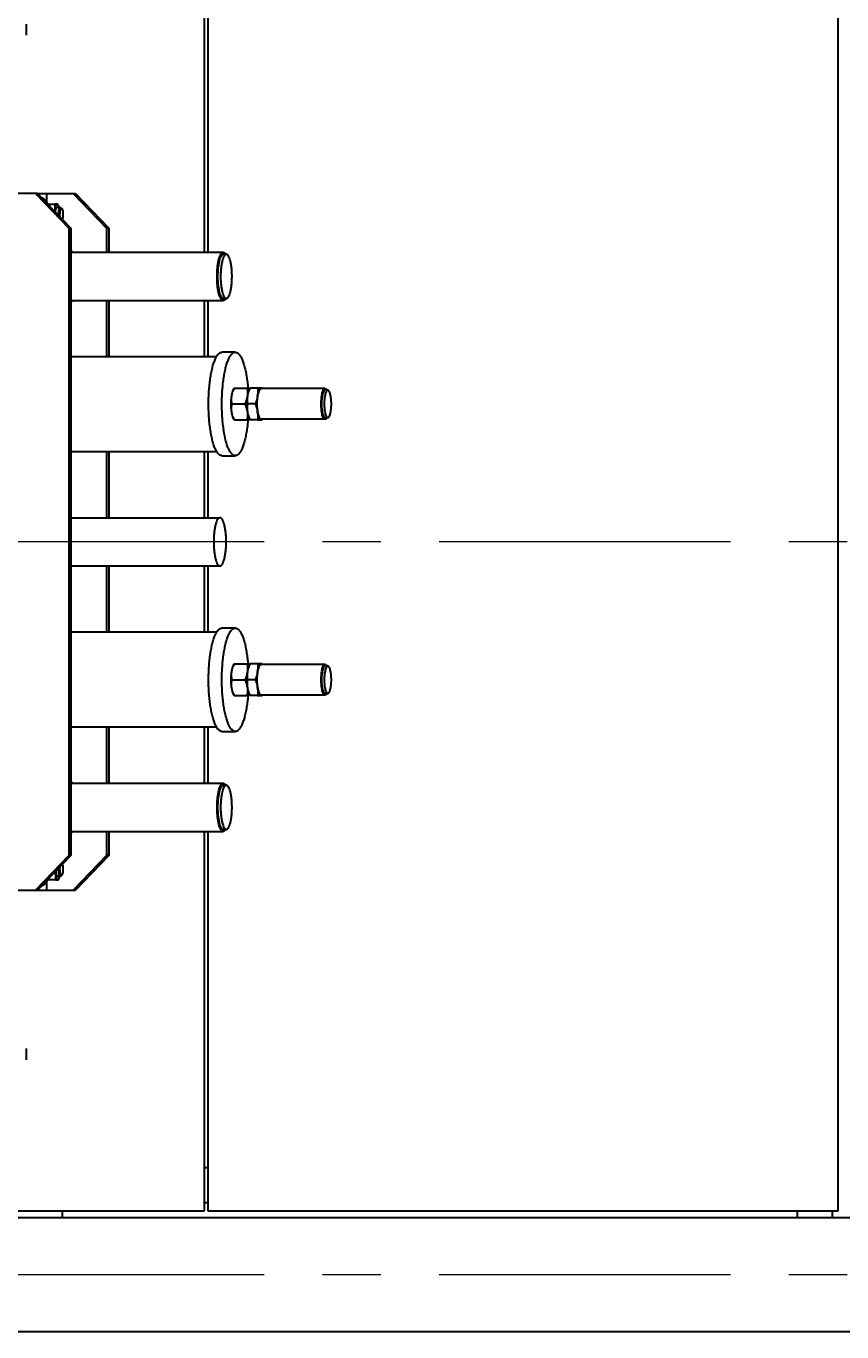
# Model space of a CAD drawing. Header units: millimetres. Extents: x 861 to 27901, y 673 to 17923.
# Drawn here: x 11878 to 12816, y 9210 to 10712 of the extents above; entities that cross this region are included whole.
import ezdxf

# ---------------------------------------------------------------- set-up
doc = ezdxf.new("R2010")
doc.units = ezdxf.units.MM
doc.header["$LTSCALE"] = 33.3
doc.linetypes.add('CENTERX2', pattern=[20.32, 12.7, -2.54, 2.54, -2.54])
doc.layers.add('CAPA_1', color=7, linetype='Continuous')
doc.layers.add('STRUC', color=4, linetype='Continuous')
doc.styles.add('SLDTEXTSTYLE0', font='TXT', dxfattribs={"width": 0.75})
doc.dimstyles.new('SLDDIMSTYLE0', dxfattribs={"dimtxt": 66.6, "dimasz": 66.6, "dimexe": 0, "dimexo": 0.0625, "dimgap": 16.65, "dimtad": 2, "dimdec": 0, "dimlfac": 1.261261, "dimrnd": 1e-09, "dimzin": 12, "dimdsep": 46, "dimtxsty": 'SLDTEXTSTYLE0', "dimsah": 1, "dimcen": 0.09, "dimadec": 0, "dimazin": 3, "dimtfac": 1, "dimtdec": 0, "dimtofl": 0, "dimtmove": 0, "dimatfit": 3, "dimfxl": 1, "dimfrac": 2, "dimtolj": 1, "dimtzin": 12, "dimarcsym": 0})

# ---------------------------------------------------------------- blocks, each defined once
blk = doc.blocks.new('_D_22')
at = {"layer": 'CAPA_1', "transparency": 16777216}
for p, q in [((5852.3, 10660.7), (5852.3, 11574.4)), ((14197.9, 11069.7), (14197.9, 11574.4)), ((5852.3, 11541.1), (14197.9, 11541.1))]:
    blk.add_line(p, q, dxfattribs=at)
for points in [[(5852.3, 11541.1), (5918.9, 11530.8), (5918.9, 11551.3)], [(14197.9, 11541.1), (14131.3, 11551.3), (14131.3, 11530.8)]]:
    blk.add_solid(points, dxfattribs=at)
at = {"layer": 'CAPA_1', "transparency": 16777216, "insert": (9902.1, 11626.9), "char_height": 66.6, "attachment_point": 1, "style": 'SLDTEXTSTYLE0'}
blk.add_mtext('10526', dxfattribs=at)

msp = doc.modelspace()

# ---------------------------------------------------------------- linework, layer by layer
at = {"color": 7, "linetype": 'Continuous', "lineweight": 25}
for p, q in [((11877.99, 10714.38), (11877.99, 10701.7)), ((11891.27, 10519.34), (11835.74, 10519.34)), ((11888.8, 10519.34), (11927.1, 10479.7)), ((11891.27, 10519.34), (11929.56, 10479.7)), ((11891.54, 10519.34), (11934.77, 10519.34)), ((11901.67, 10509.28), (11901.67, 10519.34)), ((11932.31, 10519.34), (11970.6, 10479.7)), ((11934.77, 10519.34), (11973.06, 10479.7)), ((11901.87, 10509.01), (11902.62, 10507.59)), ((11902.69, 10507.45), (11911.01, 10507.45)), ((11910.95, 10501.5), (11910.49, 10499.43)), ((11910.95, 10501.5), (11910.7, 10499.21)), ((11917.51, 10503.48), (11913.62, 10503.48)), ((11914.97, 10506.29), (11914.56, 10507.45)), ((11915.38, 10505.29), (11915.01, 10506.3)), ((11919.15, 10502.02), (11918.06, 10503.19)), ((11915.49, 10494.26), (11915.45, 10495.55)), ((11927.1, 10479.7), (11927.1, 9758.2)), ((11929.56, 10479.7), (11927.1, 10479.7)), ((11929.56, 10479.7), (11929.56, 9758.2)), ((11970.6, 10479.7), (11970.6, 10451.89)), ((11973.06, 10479.7), (11970.6, 10479.7)), ((11973.06, 10479.7), (11973.06, 10451.89)), ((11929.56, 10451.89), (12104.78, 10451.89)), ((12108.27, 10449.57), (12104.78, 10449.57)), ((11929.56, 10396.5), (12104.78, 10396.5)), ((11970.6, 10396.5), (11970.6, 10332.22)), ((11973.06, 10396.5), (11973.06, 10332.22)), ((12104.78, 10398.82), (12108.27, 10398.82)), ((11929.56, 10332.22), (12097.27, 10332.22)), ((12118.56, 10336.98), (12103.25, 10336.98)), ((12117.41, 10295.76), (12116.37, 10293.67)), ((12117.41, 10295.75), (12132.65, 10295.75)), ((12135.79, 10295.76), (12134.75, 10293.67)), ((12144.13, 10295.75), (12135.79, 10295.75)), ((12221.95, 10295.16), (12148.43, 10295.16)), ((12149.89, 10295.16), (12149.59, 10295.76)), ((12225.02, 10293.37), (12221.95, 10293.37)), ((12114.69, 10277.52), (12129.92, 10277.52)), ((12141.41, 10277.52), (12133.07, 10277.52)), ((12116.37, 10261.36), (12117.41, 10259.27)), ((12117.41, 10259.28), (12132.65, 10259.28)), ((12134.75, 10261.36), (12135.79, 10259.27)), ((12144.13, 10259.28), (12135.79, 10259.28)), ((12221.95, 10259.88), (12148.43, 10259.88)), ((12149.59, 10259.27), (12149.89, 10259.88)), ((12225.02, 10261.66), (12221.95, 10261.66)), ((11929.56, 10222.81), (12097.24, 10222.81)), ((11970.6, 10222.81), (11970.6, 10146.7)), ((11973.06, 10222.81), (11973.06, 10146.7)), ((12103.25, 10218.05), (12118.56, 10218.05)), ((11929.56, 10146.7), (12100.95, 10146.7)), ((11929.56, 10091.2), (12100.95, 10091.2)), ((11970.6, 10091.2), (11970.6, 10015.08)), ((11973.06, 10091.2), (11973.06, 10015.08)), ((12118.56, 10019.84), (12103.25, 10019.84)), ((12097.25, 10015.08), (11929.56, 10015.08)), ((12117.41, 9978.62), (12116.37, 9976.53)), ((12117.41, 9978.61), (12132.65, 9978.61)), ((12135.79, 9978.62), (12134.75, 9976.53)), ((12144.13, 9978.61), (12135.79, 9978.61)), ((12221.95, 9978.01), (12148.43, 9978.01)), ((12149.89, 9978.01), (12149.59, 9978.62)), ((12225.02, 9976.23), (12221.95, 9976.23)), ((12114.69, 9960.37), (12129.92, 9960.37)), ((12141.41, 9960.37), (12133.07, 9960.37)), ((12116.37, 9944.22), (12117.41, 9942.13)), ((12117.41, 9942.14), (12132.65, 9942.14)), ((12134.75, 9944.22), (12135.79, 9942.13)), ((12144.13, 9942.14), (12135.79, 9942.14)), ((12221.95, 9942.73), (12148.43, 9942.73)), ((12149.59, 9942.13), (12149.89, 9942.73)), ((12225.02, 9944.52), (12221.95, 9944.52)), ((12097.22, 9905.67), (11929.56, 9905.67)), ((11970.6, 9905.67), (11970.6, 9841.39)), ((11973.06, 9905.67), (11973.06, 9841.39)), ((12103.25, 9900.91), (12118.56, 9900.91)), ((11929.56, 9841.39), (12104.78, 9841.39)), ((12108.27, 9839.07), (12104.78, 9839.07)), ((11929.56, 9786), (12104.78, 9786)), ((11970.6, 9786), (11970.6, 9758.2)), ((11973.06, 9786), (11973.06, 9758.2)), ((12104.78, 9788.32), (12108.27, 9788.32)), ((11927.1, 9758.2), (11888.8, 9718.55)), ((11929.56, 9758.2), (11891.27, 9718.55)), ((11929.56, 9758.2), (11927.1, 9758.2)), ((11970.6, 9758.2), (11932.31, 9718.55)), ((11973.06, 9758.2), (11934.77, 9718.55)), ((11973.06, 9758.2), (11970.6, 9758.2)), ((11902.62, 9730.3), (11901.87, 9728.88)), ((11911.78, 9730.45), (11902.69, 9730.45)), ((11911.72, 9736.39), (11911.12, 9739.1)), ((11914.38, 9734.41), (11917.51, 9734.41)), ((11915.33, 9730.45), (11915.74, 9731.6)), ((11915.45, 9742.34), (11915.49, 9743.63)), ((11915.78, 9731.59), (11916.15, 9732.6)), ((11918.06, 9734.7), (11919.15, 9735.87)), ((11835.74, 9718.55), (11891.27, 9718.55)), ((11891.54, 9718.55), (11934.77, 9718.55)), ((11901.67, 9718.55), (11901.67, 9728.61)), ((11877.99, 9536.2), (11877.99, 9523.51))]:
    msp.add_line(p, q, dxfattribs=at)
at = {"color": 7, "linetype": 'Continuous', "lineweight": 25, "flags": 128}
for points in [[(12221.95, 10293.37), (12221.15, 10293.07), (12220.38, 10292.17), (12219.67, 10290.7), (12219.05, 10288.73), (12218.54, 10286.33), (12218.16, 10283.58), (12217.93, 10280.61), (12217.85, 10277.52), (12217.93, 10274.42), (12218.16, 10271.45), (12218.54, 10268.71), (12219.05, 10266.3), (12219.67, 10264.33), (12220.38, 10262.87), (12221.15, 10261.96), (12221.95, 10261.66)], [(12221.95, 9976.23), (12221.15, 9975.93), (12220.38, 9975.02), (12219.67, 9973.56), (12219.05, 9971.59), (12218.54, 9969.18), (12218.16, 9966.44), (12217.93, 9963.47), (12217.85, 9960.37), (12217.93, 9957.28), (12218.16, 9954.31), (12218.54, 9951.56), (12219.05, 9949.16), (12219.67, 9947.19), (12220.38, 9945.72), (12221.15, 9944.82), (12221.95, 9944.52)], [(12107.62, 9788.32), (12107.52, 9788.11), (12106.18, 9786.54), (12104.78, 9786), (12103.38, 9786.54), (12102.04, 9788.11), (12100.8, 9790.67), (12099.71, 9794.11), (12098.82, 9798.31), (12098.16, 9803.1), (12097.75, 9808.29), (12097.61, 9813.7), (12097.75, 9819.1), (12098.16, 9824.29), (12098.82, 9829.08), (12099.71, 9833.28), (12100.8, 9836.72), (12102.04, 9839.28), (12103.38, 9840.85), (12104.78, 9841.39)]]:
    msp.add_lwpolyline(points, dxfattribs=at)
at = {"color": 7, "linetype": 'Continuous', "lineweight": 25}
for points, knots in [([(11895.47, 10514.99), (11895.5, 10514.98), (11896.26, 10514.85), (11897.72, 10513.83), (11899.84, 10511.95), (11901.19, 10509.99), (11901.87, 10509.01)], [0, 0, 0, 0, 0.0163188, 0.3442125, 0.6721063, 1, 1, 1, 1]), ([(11911.01, 10507.45), (11911.1, 10506.42), (11911.27, 10504.46), (11911.05, 10502.46), (11910.95, 10501.5)], [0, 0, 0, 0, 0.5218429, 1, 1, 1, 1]), ([(11913.62, 10507.45), (11913.29, 10507.45), (11912.61, 10507.45), (11911.56, 10507.45), (11911.01, 10507.45)], [0, 0, 0, 0, 0.4781571, 1, 1, 1, 1]), ([(11911.69, 10498.2), (11911.7, 10498.33), (11911.74, 10498.96), (11911.9, 10499.98), (11912.15, 10501.2), (11912.47, 10502.19), (11912.82, 10502.92), (11913.21, 10503.39), (11913.48, 10503.45), (11913.62, 10503.48)], [0, 0, 0, 0, 0.0419741, 0.2016451, 0.3613161, 0.5209871, 0.680658, 0.840329, 1, 1, 1, 1]), ([(11915.89, 10503.48), (11915.86, 10503.64), (11915.67, 10504.64), (11915.16, 10505.93), (11914.42, 10507.22), (11913.88, 10507.37), (11913.62, 10507.45)], [0, 0, 0, 0, 0.0611099, 0.3740733, 0.6870366, 1, 1, 1, 1]), ([(11914.56, 10507.45), (11914.5, 10507.45), (11914.38, 10507.45), (11913.86, 10507.45), (11913.62, 10507.45)], [0, 0, 0, 0, 0.5218429, 1, 1, 1, 1]), ([(11915.45, 10495.55), (11915.46, 10496.07), (11915.48, 10497.11), (11915.6, 10498.61), (11915.79, 10499.99), (11916.04, 10501.19), (11916.36, 10502.19), (11916.71, 10502.92), (11917.1, 10503.38), (11917.5, 10503.52), (11917.83, 10503.44), (11918, 10503.22), (11918.05, 10503.16)], [0, 0, 0, 0, 0.1065955, 0.2131909, 0.3197864, 0.4263818, 0.5329773, 0.6395728, 0.7461682, 0.8527637, 0.9593591, 1, 1, 1, 1]), ([(11916.94, 10495.55), (11916.97, 10496.43), (11917.02, 10498.19), (11917.42, 10500.42), (11918, 10501.92), (11918.68, 10502.44), (11919.36, 10501.92), (11919.94, 10500.42), (11920.33, 10498.19), (11920.46, 10495.55), (11920.32, 10492.94), (11920.01, 10490.94), (11919.71, 10490.25), (11919.6, 10490.01)], [0, 0, 0, 0, 0.094793, 0.189586, 0.2843789, 0.3791719, 0.4739649, 0.5687579, 0.6635508, 0.7583438, 0.8531368, 0.9479298, 1, 1, 1, 1]), ([(11917.15, 10492.54), (11917.12, 10492.69), (11916.97, 10493.55), (11916.95, 10494.64), (11916.94, 10495.55)], [0, 0, 0, 0, 0.1691591, 1, 1, 1, 1]), ([(11929.56, 10454.36), (11930.03, 10453.78), (11930.69, 10452.96), (11931.13, 10452.13), (11931.25, 10451.89)], [0, 0, 0, 0, 0.70396265, 1, 1, 1, 1]), ([(11929.56, 10453.4), (11929.58, 10453.39), (11929.94, 10453.31), (11930.49, 10452.83), (11930.99, 10452.14), (11931.17, 10451.89)], [0, 0, 0, 0, 0.0430252, 0.6415142, 1, 1, 1, 1]), ([(12107.62, 10398.82), (12107.59, 10398.75), (12107.14, 10397.82), (12106.18, 10396.93), (12104.78, 10396.31), (12103.37, 10396.87), (12102.02, 10398.45), (12100.77, 10401.02), (12099.68, 10404.49), (12098.78, 10408.71), (12098.12, 10413.53), (12097.7, 10418.76), (12097.57, 10424.2), (12097.7, 10429.63), (12098.12, 10434.86), (12098.78, 10439.68), (12099.68, 10443.9), (12100.77, 10447.37), (12102.02, 10449.93), (12103.37, 10451.58), (12104.31, 10451.78), (12104.78, 10451.89)], [0, 0, 0, 0, 0.0045664, 0.0598682, 0.1151701, 0.170472, 0.2257738, 0.2810757, 0.3363776, 0.3916794, 0.4469813, 0.5022832, 0.557585, 0.6128869, 0.6681888, 0.7234907, 0.7787925, 0.8340944, 0.8893963, 0.9446981, 1, 1, 1, 1]), ([(12104.78, 10451.89), (12105.25, 10451.76), (12106.18, 10451.52), (12107.14, 10450.57), (12107.59, 10449.64), (12107.62, 10449.57)], [0, 0, 0, 0, 0.4801756, 0.9603512, 1, 1, 1, 1]), ([(11931.25, 10396.5), (11931.13, 10396.26), (11930.69, 10395.43), (11930.03, 10394.61), (11929.56, 10394.03)], [0, 0, 0, 0, 0.2959637, 1, 1, 1, 1]), ([(11931.17, 10396.5), (11930.99, 10396.25), (11930.49, 10395.56), (11929.94, 10395.08), (11929.58, 10395), (11929.56, 10394.99)], [0, 0, 0, 0, 0.3584858, 0.9569748, 1, 1, 1, 1]), ([(12097.1, 10223), (12096.49, 10224.13), (12095.28, 10226.38), (12093.63, 10230.89), (12092.14, 10236.12), (12090.83, 10242.09), (12089.74, 10248.65), (12088.88, 10255.71), (12088.27, 10263.14), (12087.91, 10270.82), (12087.82, 10278.61), (12087.98, 10286.38), (12088.41, 10294), (12089.1, 10301.34), (12090.02, 10308.27), (12091.18, 10314.68), (12092.54, 10320.45), (12094.08, 10325.48), (12095.78, 10329.7), (12097.6, 10333.02), (12099.53, 10335.37), (12101.42, 10336.77), (12102.67, 10336.87), (12103.25, 10336.92)], [0, 0, 0, 0, 0.047938, 0.095876, 0.143814, 0.191752, 0.2396899, 0.2876279, 0.3355659, 0.3835039, 0.4314419, 0.4793799, 0.5273179, 0.5752559, 0.6231939, 0.6711319, 0.7190698, 0.7670078, 0.8149458, 0.8628838, 0.9108218, 0.9587598, 1, 1, 1, 1]), ([(12112.42, 10223), (12111.81, 10224.13), (12110.6, 10226.38), (12108.95, 10230.89), (12107.45, 10236.12), (12106.15, 10242.09), (12105.06, 10248.65), (12104.2, 10255.71), (12103.59, 10263.14), (12103.23, 10270.82), (12103.13, 10278.61), (12103.3, 10286.38), (12103.73, 10294), (12104.42, 10301.34), (12105.34, 10308.27), (12106.49, 10314.68), (12107.85, 10320.45), (12109.39, 10325.48), (12111.09, 10329.7), (12112.92, 10333.02), (12114.84, 10335.39), (12116.83, 10336.77), (12118.85, 10337.14), (12120.86, 10336.49), (12122.83, 10334.83), (12124.73, 10332.18), (12126.53, 10328.61), (12128.18, 10324.16), (12129.68, 10318.9), (12130.98, 10312.95), (12132.06, 10306.37), (12132.8, 10300.59), (12133.09, 10296.93), (12133.18, 10295.75)], [0, 0, 0, 0, 0.0328151, 0.0656301, 0.0984452, 0.1312603, 0.1640754, 0.1968904, 0.2297055, 0.2625206, 0.2953357, 0.3281507, 0.3609658, 0.3937809, 0.426596, 0.459411, 0.4922261, 0.5250412, 0.5578563, 0.5906713, 0.6234864, 0.6563015, 0.6891165, 0.7219316, 0.7547467, 0.7875618, 0.8203768, 0.8531919, 0.886007, 0.9188221, 0.9516371, 0.9844522, 1, 1, 1, 1]), ([(12114.69, 10277.52), (12114.53, 10278.57), (12114.23, 10280.61), (12114.14, 10283.67), (12114.37, 10285.66), (12114.48, 10286.63)], [0, 0, 0, 0, 0.3536476, 0.6841212, 1, 1, 1, 1]), ([(12114.48, 10286.63), (12114.66, 10287.61), (12115.03, 10289.6), (12116.03, 10292.66), (12116.94, 10294.7), (12117.41, 10295.75)], [0, 0, 0, 0, 0.31587604, 0.64635095, 1, 1, 1, 1]), ([(12114.48, 10286.63), (12114.59, 10287.31), (12114.81, 10288.66), (12115.22, 10290.45), (12115.68, 10292.01), (12116.08, 10293.08), (12116.32, 10293.53), (12116.38, 10293.64)], [0, 0, 0, 0, 0.2318605, 0.4637209, 0.6955814, 0.9274418, 1, 1, 1, 1]), ([(12129.92, 10277.52), (12130.62, 10279.08), (12131.95, 10282.07), (12132.56, 10285.16), (12132.86, 10286.63)], [0, 0, 0, 0, 0.5236871, 1, 1, 1, 1]), ([(12133.07, 10277.52), (12132.91, 10278.6), (12132.61, 10280.67), (12132.52, 10283.72), (12132.75, 10285.68), (12132.86, 10286.63)], [0, 0, 0, 0, 0.3647501, 0.6914967, 1, 1, 1, 1]), ([(12132.86, 10286.63), (12133, 10288.11), (12133.31, 10291.2), (12132.87, 10294.19), (12132.65, 10295.75)], [0, 0, 0, 0, 0.47631293, 1, 1, 1, 1]), ([(12132.65, 10295.75), (12133.62, 10295.75), (12134.73, 10295.75), (12135.43, 10295.75), (12135.52, 10295.75)], [0, 0, 0, 0, 0.8739177, 1, 1, 1, 1]), ([(12132.86, 10286.63), (12133.03, 10287.59), (12133.39, 10289.55), (12134.39, 10292.6), (12135.31, 10294.66), (12135.79, 10295.75)], [0, 0, 0, 0, 0.3085007, 0.635247, 1, 1, 1, 1]), ([(12132.86, 10286.63), (12132.97, 10287.31), (12133.19, 10288.66), (12133.6, 10290.45), (12134.06, 10292.01), (12134.46, 10293.08), (12134.7, 10293.53), (12134.76, 10293.64)], [0, 0, 0, 0, 0.2318605, 0.4637209, 0.6955814, 0.9274418, 1, 1, 1, 1]), ([(12144.34, 10286.63), (12144.17, 10285.68), (12143.81, 10283.72), (12142.81, 10280.67), (12141.89, 10278.6), (12141.41, 10277.52)], [0, 0, 0, 0, 0.3085007, 0.635247, 1, 1, 1, 1]), ([(12144.13, 10295.75), (12144.29, 10294.66), (12144.6, 10292.6), (12144.68, 10289.55), (12144.45, 10287.59), (12144.34, 10286.63)], [0, 0, 0, 0, 0.3647501, 0.6914967, 1, 1, 1, 1]), ([(12148.43, 10295.75), (12148.11, 10295.75), (12147.46, 10295.75), (12146.01, 10295.75), (12144.78, 10295.75), (12144.13, 10295.75)], [0, 0, 0, 0, 0.3085007, 0.635247, 1, 1, 1, 1]), ([(12148.43, 10295.75), (12148.64, 10295.73), (12149.04, 10295.68), (12149.43, 10295.33), (12149.62, 10295.16)], [0, 0, 0, 0, 0.51478113, 1, 1, 1, 1]), ([(12149.56, 10295.75), (12149.56, 10295.75), (12149.55, 10295.75), (12149.2, 10295.75), (12148.68, 10295.75), (12148.43, 10295.75)], [0, 0, 0, 0, 0.2989982, 0.6595649, 1, 1, 1, 1]), ([(12221.95, 10259.88), (12221.65, 10259.94), (12221.06, 10260.07), (12220.19, 10261.12), (12219.4, 10262.75), (12218.7, 10264.96), (12218.13, 10267.65), (12217.71, 10270.72), (12217.45, 10274.05), (12217.36, 10277.52), (12217.45, 10280.98), (12217.71, 10284.31), (12218.13, 10287.38), (12218.7, 10290.07), (12219.4, 10292.28), (12220.19, 10293.92), (12221.06, 10294.93), (12221.95, 10295.28), (12222.85, 10294.9), (12223.51, 10294.24), (12223.84, 10293.53), (12223.91, 10293.37)], [0, 0, 0, 0, 0.0547328, 0.1094657, 0.1641985, 0.2189313, 0.2736642, 0.328397, 0.3831299, 0.4378627, 0.4925955, 0.5473284, 0.6020612, 0.656794, 0.7115269, 0.7662597, 0.8209926, 0.8757254, 0.9304582, 0.9851911, 1, 1, 1, 1]), ([(12114.48, 10268.4), (12114.37, 10269.37), (12114.14, 10271.37), (12114.23, 10274.42), (12114.53, 10276.46), (12114.69, 10277.52)], [0, 0, 0, 0, 0.315876, 0.646351, 1, 1, 1, 1]), ([(12132.86, 10268.4), (12132.56, 10269.87), (12131.95, 10272.96), (12130.62, 10275.95), (12129.92, 10277.52)], [0, 0, 0, 0, 0.4763129, 1, 1, 1, 1]), ([(12132.86, 10268.4), (12132.75, 10269.35), (12132.52, 10271.31), (12132.61, 10274.37), (12132.91, 10276.43), (12133.07, 10277.52)], [0, 0, 0, 0, 0.30850068, 0.63524704, 1, 1, 1, 1]), ([(12141.41, 10277.52), (12141.89, 10276.43), (12142.81, 10274.37), (12143.81, 10271.31), (12144.17, 10269.35), (12144.34, 10268.4)], [0, 0, 0, 0, 0.3647501, 0.6914967, 1, 1, 1, 1]), ([(12133.19, 10259.28), (12133.03, 10257.42), (12132.65, 10253.1), (12131.78, 10246.77), (12130.64, 10240.35), (12129.28, 10234.58), (12127.73, 10229.55), (12126.04, 10225.33), (12124.21, 10222.01), (12122.29, 10219.64), (12120.3, 10218.26), (12118.28, 10217.89), (12116.27, 10218.56), (12114.29, 10220.16), (12113.04, 10222.06), (12112.42, 10223)], [0, 0, 0, 0, 0.0591581, 0.1375616, 0.2159651, 0.2943686, 0.3727721, 0.4511756, 0.529579, 0.6079825, 0.686386, 0.7647895, 0.843193, 0.9215965, 1, 1, 1, 1]), ([(12116.38, 10261.39), (12116.32, 10261.5), (12116.08, 10261.95), (12115.68, 10263.02), (12115.22, 10264.58), (12114.81, 10266.38), (12114.59, 10267.72), (12114.48, 10268.4)], [0, 0, 0, 0, 0.0725582, 0.3044186, 0.5362791, 0.7681395, 1, 1, 1, 1]), ([(12117.41, 10259.28), (12116.94, 10260.34), (12116.03, 10262.38), (12115.03, 10265.43), (12114.66, 10267.42), (12114.48, 10268.4)], [0, 0, 0, 0, 0.3536476, 0.6841212, 1, 1, 1, 1]), ([(12132.65, 10259.28), (12132.87, 10260.85), (12133.31, 10263.84), (12133, 10266.93), (12132.86, 10268.4)], [0, 0, 0, 0, 0.5236871, 1, 1, 1, 1]), ([(12135.52, 10259.28), (12135.43, 10259.28), (12134.73, 10259.28), (12133.62, 10259.28), (12132.65, 10259.28)], [0, 0, 0, 0, 0.1260823, 1, 1, 1, 1]), ([(12135.79, 10259.28), (12135.31, 10260.37), (12134.39, 10262.43), (12133.39, 10265.49), (12133.03, 10267.45), (12132.86, 10268.4)], [0, 0, 0, 0, 0.3647501, 0.6914967, 1, 1, 1, 1]), ([(12134.76, 10261.39), (12134.7, 10261.5), (12134.46, 10261.95), (12134.06, 10263.02), (12133.6, 10264.58), (12133.19, 10266.38), (12132.97, 10267.72), (12132.86, 10268.4)], [0, 0, 0, 0, 0.0725582, 0.3044186, 0.5362791, 0.7681395, 1, 1, 1, 1]), ([(12144.34, 10268.4), (12144.45, 10267.45), (12144.68, 10265.49), (12144.6, 10262.43), (12144.29, 10260.37), (12144.13, 10259.28)], [0, 0, 0, 0, 0.3085007, 0.635247, 1, 1, 1, 1]), ([(12144.13, 10259.28), (12144.78, 10259.28), (12146.01, 10259.28), (12147.46, 10259.28), (12148.11, 10259.28), (12148.43, 10259.28)], [0, 0, 0, 0, 0.36475011, 0.69149668, 1, 1, 1, 1]), ([(12149.62, 10259.88), (12149.43, 10259.71), (12149.04, 10259.36), (12148.64, 10259.31), (12148.43, 10259.28)], [0, 0, 0, 0, 0.4852189, 1, 1, 1, 1]), ([(12148.43, 10259.28), (12148.68, 10259.28), (12149.2, 10259.28), (12149.55, 10259.28), (12149.56, 10259.28), (12149.56, 10259.28)], [0, 0, 0, 0, 0.3404322, 0.70099861, 1, 1, 1, 1]), ([(12223.91, 10261.66), (12223.84, 10261.51), (12223.51, 10260.79), (12222.85, 10260.1), (12222.25, 10259.95), (12221.95, 10259.88)], [0, 0, 0, 0, 0.119163, 0.5595815, 1, 1, 1, 1]), ([(12103.25, 10218.11), (12103.15, 10218.09), (12102.39, 10217.93), (12100.95, 10218.62), (12098.98, 10220.15), (12097.72, 10222.05), (12097.1, 10223)], [0, 0, 0, 0, 0.0445001, 0.36300006, 0.68150003, 1, 1, 1, 1]), ([(12103.25, 9900.93), (12103.22, 9900.92), (12102.51, 9900.76), (12101.14, 9901.37), (12099.16, 9902.85), (12097.25, 9905.42), (12095.45, 9908.91), (12093.78, 9913.29), (12092.27, 9918.46), (12090.95, 9924.36), (12089.83, 9930.87), (12088.95, 9937.89), (12088.31, 9945.29), (12087.93, 9952.95), (12087.81, 9960.74), (12087.96, 9968.52), (12088.36, 9976.16), (12089.02, 9983.53), (12089.93, 9990.51), (12091.06, 9996.97), (12092.4, 10002.8), (12093.93, 10007.91), (12095.61, 10012.2), (12097.43, 10015.61), (12099.34, 10018.06), (12101.3, 10019.57), (12102.61, 10019.74), (12103.25, 10019.82)], [0, 0, 0, 0, 0.0019438, 0.0436104, 0.0852771, 0.1269438, 0.1686104, 0.2102771, 0.2519438, 0.2936104, 0.3352771, 0.3769438, 0.4186104, 0.4602771, 0.5019438, 0.5436104, 0.5852771, 0.6269438, 0.6686104, 0.7102771, 0.7519438, 0.7936104, 0.8352771, 0.8769438, 0.9186104, 0.9602771, 1, 1, 1, 1]), ([(12133.18, 9942.14), (12133.05, 9940.51), (12132.71, 9936.4), (12131.88, 9930.25), (12130.75, 9923.78), (12129.41, 9917.95), (12127.89, 9912.84), (12126.2, 9908.55), (12124.38, 9905.14), (12122.47, 9902.68), (12120.49, 9901.2), (12118.47, 9900.74), (12116.46, 9901.3), (12114.48, 9902.87), (12112.57, 9905.42), (12110.77, 9908.91), (12109.09, 9913.29), (12107.58, 9918.46), (12106.26, 9924.36), (12105.15, 9930.87), (12104.27, 9937.89), (12103.63, 9945.29), (12103.25, 9952.95), (12103.13, 9960.74), (12103.27, 9968.52), (12103.68, 9976.16), (12104.34, 9983.53), (12105.25, 9990.51), (12106.38, 9996.97), (12107.72, 10002.8), (12109.24, 10007.91), (12110.93, 10012.2), (12112.75, 10015.61), (12114.66, 10018.06), (12116.61, 10019.57), (12117.92, 10019.74), (12118.56, 10019.82)], [0, 0, 0, 0, 0.01965369, 0.04940321, 0.07915273, 0.10890225, 0.13865177, 0.16840129, 0.19815081, 0.22790033, 0.25764985, 0.28739937, 0.31714889, 0.34689841, 0.37664793, 0.40639745, 0.43614697, 0.46589649, 0.495646, 0.52539552, 0.55514504, 0.58489456, 0.61464408, 0.6443936, 0.67414312, 0.70389264, 0.73364216, 0.76339168, 0.7931412, 0.82289072, 0.85264024, 0.88238976, 0.91213928, 0.9418888, 0.97163832, 1, 1, 1, 1]), ([(12118.66, 10019.84), (12119.33, 10019.72), (12120.67, 10019.49), (12122.65, 10017.87), (12124.56, 10015.33), (12126.36, 10011.83), (12128.04, 10007.46), (12129.54, 10002.28), (12130.87, 9996.39), (12131.97, 9989.87), (12132.75, 9983.9), (12133.07, 9980.01), (12133.18, 9978.61)], [0, 0, 0, 0, 0.1045273, 0.2090545, 0.3135818, 0.418109, 0.5226363, 0.6271636, 0.7316908, 0.8362181, 0.9407453, 1, 1, 1, 1]), ([(12114.48, 9969.49), (12114.66, 9970.47), (12115.03, 9972.46), (12116.03, 9975.51), (12116.94, 9977.55), (12117.41, 9978.61)], [0, 0, 0, 0, 0.315876, 0.646351, 1, 1, 1, 1]), ([(12114.48, 9969.49), (12114.59, 9970.17), (12114.81, 9971.51), (12115.22, 9973.31), (12115.68, 9974.87), (12116.08, 9975.94), (12116.32, 9976.39), (12116.38, 9976.5)], [0, 0, 0, 0, 0.2318605, 0.4637209, 0.6955814, 0.9274418, 1, 1, 1, 1]), ([(12132.86, 9969.49), (12133, 9970.96), (12133.31, 9974.05), (12132.87, 9977.04), (12132.65, 9978.61)], [0, 0, 0, 0, 0.47631293, 1, 1, 1, 1]), ([(12132.65, 9978.61), (12133.62, 9978.61), (12134.73, 9978.61), (12135.43, 9978.61), (12135.52, 9978.61)], [0, 0, 0, 0, 0.8739177, 1, 1, 1, 1]), ([(12132.86, 9969.49), (12133.03, 9970.44), (12133.39, 9972.4), (12134.39, 9975.46), (12135.31, 9977.52), (12135.79, 9978.61)], [0, 0, 0, 0, 0.3085007, 0.635247, 1, 1, 1, 1]), ([(12132.86, 9969.49), (12132.97, 9970.17), (12133.19, 9971.51), (12133.6, 9973.31), (12134.06, 9974.87), (12134.46, 9975.94), (12134.7, 9976.39), (12134.76, 9976.5)], [0, 0, 0, 0, 0.2318605, 0.4637209, 0.6955814, 0.9274418, 1, 1, 1, 1]), ([(12144.13, 9978.61), (12144.29, 9977.52), (12144.6, 9975.46), (12144.68, 9972.4), (12144.45, 9970.44), (12144.34, 9969.49)], [0, 0, 0, 0, 0.3647501, 0.6914967, 1, 1, 1, 1]), ([(12148.43, 9978.61), (12148.11, 9978.61), (12147.46, 9978.61), (12146.01, 9978.61), (12144.78, 9978.61), (12144.13, 9978.61)], [0, 0, 0, 0, 0.3085007, 0.635247, 1, 1, 1, 1]), ([(12148.43, 9978.61), (12148.64, 9978.58), (12149.04, 9978.53), (12149.43, 9978.18), (12149.62, 9978.01)], [0, 0, 0, 0, 0.5147811, 1, 1, 1, 1]), ([(12149.56, 9978.61), (12149.56, 9978.61), (12149.55, 9978.61), (12149.2, 9978.61), (12148.68, 9978.61), (12148.43, 9978.61)], [0, 0, 0, 0, 0.2989982, 0.6595649, 1, 1, 1, 1]), ([(12221.95, 9942.73), (12221.65, 9942.8), (12221.06, 9942.93), (12220.19, 9943.98), (12219.4, 9945.61), (12218.7, 9947.82), (12218.13, 9950.51), (12217.71, 9953.58), (12217.45, 9956.91), (12217.36, 9960.37), (12217.45, 9963.84), (12217.71, 9967.17), (12218.13, 9970.24), (12218.7, 9972.93), (12219.4, 9975.14), (12220.19, 9976.78), (12221.06, 9977.79), (12221.95, 9978.14), (12222.85, 9977.76), (12223.51, 9977.1), (12223.84, 9976.38), (12223.91, 9976.23)], [0, 0, 0, 0, 0.0547328, 0.1094657, 0.1641985, 0.2189313, 0.2736642, 0.328397, 0.3831299, 0.4378627, 0.4925955, 0.5473284, 0.6020612, 0.656794, 0.7115269, 0.7662597, 0.8209926, 0.8757254, 0.9304582, 0.9851911, 1, 1, 1, 1]), ([(12114.69, 9960.37), (12114.53, 9961.43), (12114.23, 9963.47), (12114.14, 9966.52), (12114.37, 9968.52), (12114.48, 9969.49)], [0, 0, 0, 0, 0.3536476, 0.6841212, 1, 1, 1, 1]), ([(12114.48, 9951.26), (12114.37, 9952.23), (12114.14, 9954.22), (12114.23, 9957.28), (12114.53, 9959.32), (12114.69, 9960.37)], [0, 0, 0, 0, 0.315876, 0.646351, 1, 1, 1, 1]), ([(12129.92, 9960.37), (12130.62, 9961.94), (12131.95, 9964.93), (12132.56, 9968.02), (12132.86, 9969.49)], [0, 0, 0, 0, 0.5236871, 1, 1, 1, 1]), ([(12132.86, 9951.26), (12132.56, 9952.73), (12131.95, 9955.82), (12130.62, 9958.81), (12129.92, 9960.37)], [0, 0, 0, 0, 0.4763129, 1, 1, 1, 1]), ([(12133.07, 9960.37), (12132.91, 9961.46), (12132.61, 9963.52), (12132.52, 9966.58), (12132.75, 9968.54), (12132.86, 9969.49)], [0, 0, 0, 0, 0.36475011, 0.69149668, 1, 1, 1, 1]), ([(12132.86, 9951.26), (12132.75, 9952.21), (12132.52, 9954.17), (12132.61, 9957.22), (12132.91, 9959.29), (12133.07, 9960.37)], [0, 0, 0, 0, 0.30850068, 0.63524704, 1, 1, 1, 1]), ([(12144.34, 9969.49), (12144.17, 9968.54), (12143.81, 9966.58), (12142.81, 9963.52), (12141.89, 9961.46), (12141.41, 9960.37)], [0, 0, 0, 0, 0.3085007, 0.635247, 1, 1, 1, 1]), ([(12141.41, 9960.37), (12141.89, 9959.29), (12142.81, 9957.22), (12143.81, 9954.17), (12144.17, 9952.21), (12144.34, 9951.26)], [0, 0, 0, 0, 0.3647501, 0.6914967, 1, 1, 1, 1]), ([(12116.38, 9944.25), (12116.32, 9944.36), (12116.08, 9944.81), (12115.68, 9945.88), (12115.22, 9947.44), (12114.81, 9949.23), (12114.59, 9950.58), (12114.48, 9951.26)], [0, 0, 0, 0, 0.0725582, 0.3044186, 0.5362791, 0.7681395, 1, 1, 1, 1]), ([(12117.41, 9942.14), (12116.94, 9943.19), (12116.03, 9945.23), (12115.03, 9948.29), (12114.66, 9950.28), (12114.48, 9951.26)], [0, 0, 0, 0, 0.3536476, 0.6841212, 1, 1, 1, 1]), ([(12132.65, 9942.14), (12132.87, 9943.7), (12133.31, 9946.69), (12133, 9949.78), (12132.86, 9951.26)], [0, 0, 0, 0, 0.52368707, 1, 1, 1, 1]), ([(12135.52, 9942.14), (12135.43, 9942.14), (12134.73, 9942.14), (12133.62, 9942.14), (12132.65, 9942.14)], [0, 0, 0, 0, 0.1260823, 1, 1, 1, 1]), ([(12135.79, 9942.14), (12135.31, 9943.23), (12134.39, 9945.29), (12133.39, 9948.34), (12133.03, 9950.3), (12132.86, 9951.26)], [0, 0, 0, 0, 0.3647501, 0.6914967, 1, 1, 1, 1]), ([(12134.76, 9944.25), (12134.7, 9944.36), (12134.46, 9944.81), (12134.06, 9945.88), (12133.6, 9947.44), (12133.19, 9949.23), (12132.97, 9950.58), (12132.86, 9951.26)], [0, 0, 0, 0, 0.0725582, 0.3044186, 0.5362791, 0.7681395, 1, 1, 1, 1]), ([(12144.34, 9951.26), (12144.45, 9950.3), (12144.68, 9948.34), (12144.6, 9945.29), (12144.29, 9943.23), (12144.13, 9942.14)], [0, 0, 0, 0, 0.3085007, 0.635247, 1, 1, 1, 1]), ([(12144.13, 9942.14), (12144.78, 9942.14), (12146.01, 9942.14), (12147.46, 9942.14), (12148.11, 9942.14), (12148.43, 9942.14)], [0, 0, 0, 0, 0.36475011, 0.69149668, 1, 1, 1, 1]), ([(12149.62, 9942.73), (12149.43, 9942.56), (12149.04, 9942.21), (12148.64, 9942.16), (12148.43, 9942.14)], [0, 0, 0, 0, 0.4852189, 1, 1, 1, 1]), ([(12148.43, 9942.14), (12148.68, 9942.14), (12149.2, 9942.14), (12149.55, 9942.14), (12149.56, 9942.14), (12149.56, 9942.14)], [0, 0, 0, 0, 0.3404322, 0.7009986, 1, 1, 1, 1]), ([(12223.91, 9944.52), (12223.84, 9944.36), (12223.51, 9943.65), (12222.85, 9942.96), (12222.25, 9942.81), (12221.95, 9942.73)], [0, 0, 0, 0, 0.119163, 0.5595815, 1, 1, 1, 1]), ([(11929.56, 9843.86), (11930.03, 9843.28), (11930.69, 9842.46), (11931.13, 9841.63), (11931.25, 9841.39)], [0, 0, 0, 0, 0.70396265, 1, 1, 1, 1]), ([(11929.56, 9842.9), (11929.58, 9842.89), (11929.94, 9842.81), (11930.49, 9842.33), (11930.99, 9841.64), (11931.17, 9841.39)], [0, 0, 0, 0, 0.0430252, 0.6415142, 1, 1, 1, 1]), ([(12104.78, 9841.39), (12105.25, 9841.26), (12106.18, 9841.02), (12107.14, 9840.07), (12107.59, 9839.14), (12107.62, 9839.07)], [0, 0, 0, 0, 0.4801756, 0.9603512, 1, 1, 1, 1]), ([(11931.25, 9786), (11931.13, 9785.76), (11930.69, 9784.93), (11930.03, 9784.11), (11929.56, 9783.53)], [0, 0, 0, 0, 0.2959637, 1, 1, 1, 1]), ([(11931.17, 9786), (11930.99, 9785.75), (11930.49, 9785.06), (11929.94, 9784.58), (11929.58, 9784.5), (11929.56, 9784.49)], [0, 0, 0, 0, 0.3584858, 0.9569748, 1, 1, 1, 1]), ([(11919.6, 9747.88), (11919.71, 9747.64), (11920.01, 9746.95), (11920.32, 9744.95), (11920.46, 9742.34), (11920.33, 9739.7), (11919.94, 9737.47), (11919.36, 9735.97), (11918.68, 9735.45), (11918, 9735.97), (11917.42, 9737.47), (11917.02, 9739.7), (11916.97, 9741.46), (11916.94, 9742.34)], [0, 0, 0, 0, 0.0520702, 0.1468632, 0.2416562, 0.3364492, 0.4312421, 0.5260351, 0.6208281, 0.7156211, 0.810414, 0.905207, 1, 1, 1, 1]), ([(11916.94, 9742.34), (11916.95, 9743.25), (11916.97, 9744.34), (11917.12, 9745.2), (11917.15, 9745.35)], [0, 0, 0, 0, 0.8308409, 1, 1, 1, 1]), ([(11911.72, 9736.39), (11911.58, 9737.31), (11911.44, 9738.28), (11911.4, 9739.35), (11911.4, 9739.4)], [0, 0, 0, 0, 0.9566978, 1, 1, 1, 1]), ([(11911.72, 9736.39), (11911.82, 9735.43), (11912.04, 9733.43), (11911.87, 9731.47), (11911.78, 9730.45)], [0, 0, 0, 0, 0.4781571, 1, 1, 1, 1]), ([(11911.78, 9730.45), (11912.32, 9730.45), (11913.38, 9730.45), (11914.06, 9730.45), (11914.38, 9730.45)], [0, 0, 0, 0, 0.5218429, 1, 1, 1, 1]), ([(11914.38, 9734.41), (11914.25, 9734.44), (11913.98, 9734.5), (11913.59, 9734.97), (11913.23, 9735.7), (11912.92, 9736.7), (11912.67, 9737.91), (11912.48, 9739.17), (11912.42, 9740.05), (11912.4, 9740.43)], [0, 0, 0, 0, 0.1480193, 0.2960386, 0.4440579, 0.5920772, 0.7400965, 0.8881158, 1, 1, 1, 1]), ([(11914.38, 9730.45), (11914.65, 9730.52), (11915.19, 9730.67), (11915.93, 9731.96), (11916.43, 9733.25), (11916.62, 9734.25), (11916.65, 9734.41)], [0, 0, 0, 0, 0.3129634, 0.6259267, 0.9388901, 1, 1, 1, 1]), ([(11914.38, 9730.45), (11914.63, 9730.45), (11915.15, 9730.45), (11915.27, 9730.45), (11915.33, 9730.45)], [0, 0, 0, 0, 0.4781571, 1, 1, 1, 1]), ([(11918.05, 9734.73), (11918, 9734.67), (11917.83, 9734.45), (11917.5, 9734.37), (11917.1, 9734.51), (11916.71, 9734.97), (11916.36, 9735.7), (11916.04, 9736.7), (11915.79, 9737.9), (11915.6, 9739.28), (11915.48, 9740.78), (11915.46, 9741.82), (11915.45, 9742.34)], [0, 0, 0, 0, 0.0406409, 0.1472363, 0.2538318, 0.3604272, 0.4670227, 0.5736182, 0.6802136, 0.7868091, 0.8934045, 1, 1, 1, 1]), ([(11901.87, 9728.88), (11901.19, 9727.9), (11899.84, 9725.94), (11897.72, 9724.06), (11896.26, 9723.04), (11895.5, 9722.91), (11895.47, 9722.9)], [0, 0, 0, 0, 0.3278937, 0.6557875, 0.9836812, 1, 1, 1, 1])]:
    msp.add_open_spline(points, degree=3, knots=knots, dxfattribs=at)
for points in [[(11913.62, 10507.45), (11913.35, 10507.37), (11912.81, 10507.21), (11912.06, 10505.96), (11911.41, 10504.08), (11911.1, 10502.36), (11910.95, 10501.5)], [(12104.78, 10449.57), (12104.35, 10449.47), (12103.49, 10449.28), (12102.25, 10447.77), (12101.11, 10445.43), (12100.11, 10442.25), (12099.28, 10438.38), (12098.67, 10433.97), (12098.3, 10429.18), (12098.17, 10424.2), (12098.3, 10419.21), (12098.67, 10414.42), (12099.28, 10410.01), (12100.11, 10406.14), (12101.11, 10402.96), (12102.25, 10400.62), (12103.49, 10399.11), (12104.35, 10398.92), (12104.78, 10398.82)], [(12108.27, 10398.82), (12107.84, 10398.92), (12106.98, 10399.11), (12105.74, 10400.62), (12104.6, 10402.96), (12103.59, 10406.14), (12102.77, 10410.01), (12102.16, 10414.42), (12101.79, 10419.21), (12101.66, 10424.2), (12101.79, 10429.18), (12102.16, 10433.97), (12102.77, 10438.38), (12103.59, 10442.25), (12104.6, 10445.43), (12105.74, 10447.79), (12106.98, 10449.24), (12108.27, 10449.73), (12109.56, 10449.24), (12110.8, 10447.79), (12111.94, 10445.43), (12112.94, 10442.25), (12113.76, 10438.38), (12114.37, 10433.97), (12114.75, 10429.18), (12114.88, 10424.2), (12114.75, 10419.21), (12114.37, 10414.42), (12113.76, 10410.01), (12112.94, 10406.14), (12111.94, 10402.96), (12110.8, 10400.62), (12109.56, 10399.11), (12108.7, 10398.92), (12108.27, 10398.82)], [(12114.48, 10268.4), (12114.38, 10269.1), (12114.19, 10270.51), (12113.99, 10272.79), (12113.87, 10275.13), (12113.83, 10277.52), (12113.87, 10279.9), (12113.99, 10282.25), (12114.19, 10284.52), (12114.38, 10285.93), (12114.48, 10286.63)], [(12132.86, 10268.4), (12132.76, 10269.1), (12132.57, 10270.51), (12132.37, 10272.79), (12132.25, 10275.13), (12132.21, 10277.52), (12132.25, 10279.9), (12132.37, 10282.25), (12132.57, 10284.52), (12132.76, 10285.93), (12132.86, 10286.63)], [(12144.34, 10268.4), (12144.25, 10269.1), (12144.06, 10270.51), (12143.86, 10272.79), (12143.74, 10275.13), (12143.7, 10277.52), (12143.74, 10279.9), (12143.86, 10282.25), (12144.06, 10284.52), (12144.25, 10285.93), (12144.34, 10286.63)], [(12148.43, 10259.88), (12148.13, 10259.94), (12147.54, 10260.07), (12146.67, 10261.12), (12145.88, 10262.75), (12145.18, 10264.96), (12144.61, 10267.65), (12144.19, 10270.72), (12143.93, 10274.05), (12143.84, 10277.52), (12143.93, 10280.98), (12144.19, 10284.31), (12144.61, 10287.38), (12145.18, 10290.07), (12145.88, 10292.28), (12146.67, 10293.91), (12147.54, 10294.96), (12148.13, 10295.09), (12148.43, 10295.16)], [(12144.34, 10286.63), (12144.45, 10287.31), (12144.67, 10288.66), (12145.09, 10290.45), (12145.55, 10292.03), (12146.07, 10293.35), (12146.62, 10294.41), (12147.21, 10295.18), (12147.81, 10295.66), (12148.23, 10295.72), (12148.43, 10295.75)], [(12225.02, 10261.66), (12224.75, 10261.72), (12224.21, 10261.84), (12223.44, 10262.78), (12222.72, 10264.24), (12222.1, 10266.23), (12221.58, 10268.65), (12221.2, 10271.41), (12220.97, 10274.4), (12220.89, 10277.52), (12220.97, 10280.63), (12221.2, 10283.62), (12221.58, 10286.38), (12222.1, 10288.8), (12222.72, 10290.79), (12223.44, 10292.26), (12224.21, 10293.17), (12225.02, 10293.48), (12225.82, 10293.17), (12226.6, 10292.26), (12227.31, 10290.79), (12227.94, 10288.8), (12228.45, 10286.38), (12228.83, 10283.62), (12229.07, 10280.63), (12229.15, 10277.52), (12229.07, 10274.4), (12228.83, 10271.41), (12228.45, 10268.65), (12227.94, 10266.23), (12227.31, 10264.24), (12226.6, 10262.78), (12225.82, 10261.84), (12225.28, 10261.72), (12225.02, 10261.66)], [(12148.43, 10259.28), (12148.23, 10259.31), (12147.81, 10259.37), (12147.21, 10259.86), (12146.62, 10260.62), (12146.07, 10261.68), (12145.55, 10263.01), (12145.09, 10264.59), (12144.67, 10266.38), (12144.45, 10267.72), (12144.34, 10268.4)], [(12100.95, 10146.7), (12101.42, 10146.59), (12102.36, 10146.39), (12103.72, 10144.74), (12104.97, 10142.17), (12106.06, 10138.69), (12106.96, 10134.46), (12107.63, 10129.63), (12108.04, 10124.39), (12108.18, 10118.95), (12108.04, 10113.5), (12107.63, 10108.26), (12106.96, 10103.43), (12106.06, 10099.2), (12104.97, 10095.72), (12103.72, 10093.14), (12102.36, 10091.55), (12100.95, 10091.02), (12099.54, 10091.55), (12098.18, 10093.14), (12096.93, 10095.72), (12095.84, 10099.2), (12094.94, 10103.43), (12094.27, 10108.26), (12093.86, 10113.5), (12093.72, 10118.95), (12093.86, 10124.39), (12094.27, 10129.63), (12094.94, 10134.46), (12095.84, 10138.69), (12096.93, 10142.17), (12098.18, 10144.74), (12099.54, 10146.39), (12100.48, 10146.59), (12100.95, 10146.7)], [(12148.43, 9942.73), (12148.13, 9942.8), (12147.54, 9942.93), (12146.67, 9943.98), (12145.88, 9945.61), (12145.18, 9947.82), (12144.61, 9950.51), (12144.19, 9953.58), (12143.93, 9956.91), (12143.84, 9960.37), (12143.93, 9963.84), (12144.19, 9967.17), (12144.61, 9970.24), (12145.18, 9972.93), (12145.88, 9975.14), (12146.67, 9976.77), (12147.54, 9977.82), (12148.13, 9977.95), (12148.43, 9978.01)], [(12144.34, 9969.49), (12144.45, 9970.17), (12144.67, 9971.51), (12145.09, 9973.3), (12145.55, 9974.88), (12146.07, 9976.21), (12146.62, 9977.27), (12147.21, 9978.03), (12147.81, 9978.52), (12148.23, 9978.58), (12148.43, 9978.61)], [(12225.02, 9944.52), (12224.75, 9944.58), (12224.21, 9944.69), (12223.44, 9945.64), (12222.72, 9947.1), (12222.1, 9949.09), (12221.58, 9951.51), (12221.2, 9954.27), (12220.97, 9957.26), (12220.89, 9960.37), (12220.97, 9963.49), (12221.2, 9966.48), (12221.58, 9969.24), (12222.1, 9971.66), (12222.72, 9973.64), (12223.44, 9975.12), (12224.21, 9976.03), (12225.02, 9976.33), (12225.82, 9976.03), (12226.6, 9975.12), (12227.31, 9973.64), (12227.94, 9971.66), (12228.45, 9969.24), (12228.83, 9966.48), (12229.07, 9963.49), (12229.15, 9960.37), (12229.07, 9957.26), (12228.83, 9954.27), (12228.45, 9951.51), (12227.94, 9949.09), (12227.31, 9947.1), (12226.6, 9945.64), (12225.82, 9944.69), (12225.28, 9944.58), (12225.02, 9944.52)], [(12114.48, 9951.26), (12114.38, 9951.96), (12114.19, 9953.37), (12113.99, 9955.64), (12113.87, 9957.99), (12113.83, 9960.37), (12113.87, 9962.76), (12113.99, 9965.11), (12114.19, 9967.38), (12114.38, 9968.79), (12114.48, 9969.49)], [(12132.86, 9951.26), (12132.76, 9951.96), (12132.57, 9953.37), (12132.37, 9955.64), (12132.25, 9957.99), (12132.21, 9960.37), (12132.25, 9962.76), (12132.37, 9965.11), (12132.57, 9967.38), (12132.76, 9968.79), (12132.86, 9969.49)], [(12144.34, 9951.26), (12144.25, 9951.96), (12144.06, 9953.37), (12143.86, 9955.64), (12143.74, 9957.99), (12143.7, 9960.37), (12143.74, 9962.76), (12143.86, 9965.11), (12144.06, 9967.38), (12144.25, 9968.79), (12144.34, 9969.49)], [(12148.43, 9942.14), (12148.23, 9942.17), (12147.81, 9942.23), (12147.21, 9942.71), (12146.62, 9943.48), (12146.07, 9944.54), (12145.55, 9945.86), (12145.09, 9947.44), (12144.67, 9949.23), (12144.45, 9950.58), (12144.34, 9951.26)], [(12104.78, 9839.07), (12104.35, 9838.97), (12103.49, 9838.78), (12102.25, 9837.27), (12101.11, 9834.93), (12100.11, 9831.75), (12099.28, 9827.88), (12098.67, 9823.47), (12098.3, 9818.68), (12098.17, 9813.7), (12098.3, 9808.71), (12098.67, 9803.92), (12099.28, 9799.51), (12100.11, 9795.64), (12101.11, 9792.46), (12102.25, 9790.12), (12103.49, 9788.61), (12104.35, 9788.42), (12104.78, 9788.32)], [(12108.27, 9788.32), (12107.84, 9788.42), (12106.98, 9788.61), (12105.74, 9790.12), (12104.6, 9792.46), (12103.59, 9795.64), (12102.77, 9799.51), (12102.16, 9803.92), (12101.79, 9808.71), (12101.66, 9813.7), (12101.79, 9818.68), (12102.16, 9823.47), (12102.77, 9827.88), (12103.59, 9831.75), (12104.6, 9834.93), (12105.74, 9837.29), (12106.98, 9838.74), (12108.27, 9839.23), (12109.56, 9838.74), (12110.8, 9837.29), (12111.94, 9834.93), (12112.94, 9831.75), (12113.76, 9827.88), (12114.37, 9823.47), (12114.75, 9818.68), (12114.88, 9813.7), (12114.75, 9808.71), (12114.37, 9803.92), (12113.76, 9799.51), (12112.94, 9795.64), (12111.94, 9792.46), (12110.8, 9790.12), (12109.56, 9788.61), (12108.7, 9788.42), (12108.27, 9788.32)], [(11911.72, 9736.39), (11911.87, 9735.53), (11912.17, 9733.81), (11912.83, 9731.93), (11913.57, 9730.68), (11914.11, 9730.52), (11914.38, 9730.45)]]:
    msp.add_open_spline(points, degree=3, dxfattribs=at)
at = {"layer": 'CAPA_1', "linetype": 'CENTERX2', "lineweight": 18, "ltscale": 0.792857}
for p, q in [((14297.79, 10118.95), (5784.28, 10118.95)), ((14297.79, 9276.14), (6169.01, 9276.14))]:
    msp.add_line(p, q, dxfattribs=at)
at = {"layer": 'STRUC', "linetype": 'Continuous', "lineweight": 25}
for p, q in [((12083.18, 10451.89), (12083.18, 10888.17)), ((12087.15, 10888.17), (12087.15, 10451.89)), ((12812.14, 9349.72), (12812.14, 10888.17)), ((12083.18, 10332.22), (12083.18, 10396.5)), ((12087.15, 10396.5), (12087.15, 10332.22)), ((12083.18, 10146.7), (12083.18, 10222.81)), ((12087.15, 10222.81), (12087.15, 10146.7)), ((12083.18, 10015.08), (12083.18, 10091.2)), ((12087.15, 10091.2), (12087.15, 10015.08)), ((12083.18, 9841.39), (12083.18, 9905.67)), ((12087.15, 9905.67), (12087.15, 9841.39)), ((12083.18, 9349.72), (12083.18, 9786)), ((12087.15, 9786), (12087.15, 9349.72)), ((12087.15, 9399.19), (12083.18, 9399.19)), ((12087.15, 9358.92), (12083.18, 9358.92)), ((11826.45, 9349.72), (12083.18, 9349.72)), ((14192.86, 9341.79), (11826.45, 9341.79)), ((11919.29, 9349.72), (11919.29, 9341.79)), ((12087.15, 9349.72), (12812.14, 9349.72)), ((12764.74, 9349.72), (12764.74, 9341.79)), ((12805.02, 9349.72), (12805.02, 9341.79)), ((14197.89, 9210.49), (6268.53, 9210.49))]:
    msp.add_line(p, q, dxfattribs=at)

# ---------------------------------------------------------------- dimensions: what is measured, and where the dimension line sits
at = {"layer": 'CAPA_1'}
dim = msp.add_linear_dim(base=(14197.89, 11541.06), p1=(5852.28, 10618.45), p2=(14197.89, 11027.4), dimstyle='SLDDIMSTYLE0', dxfattribs=at)
dim.commit()
dim.dimension.update_dxf_attribs({"geometry": '_D_22', "text_midpoint": (10025.08, 11541.06), "dimtype": 160})

doc.saveas('drawing.dxf')
